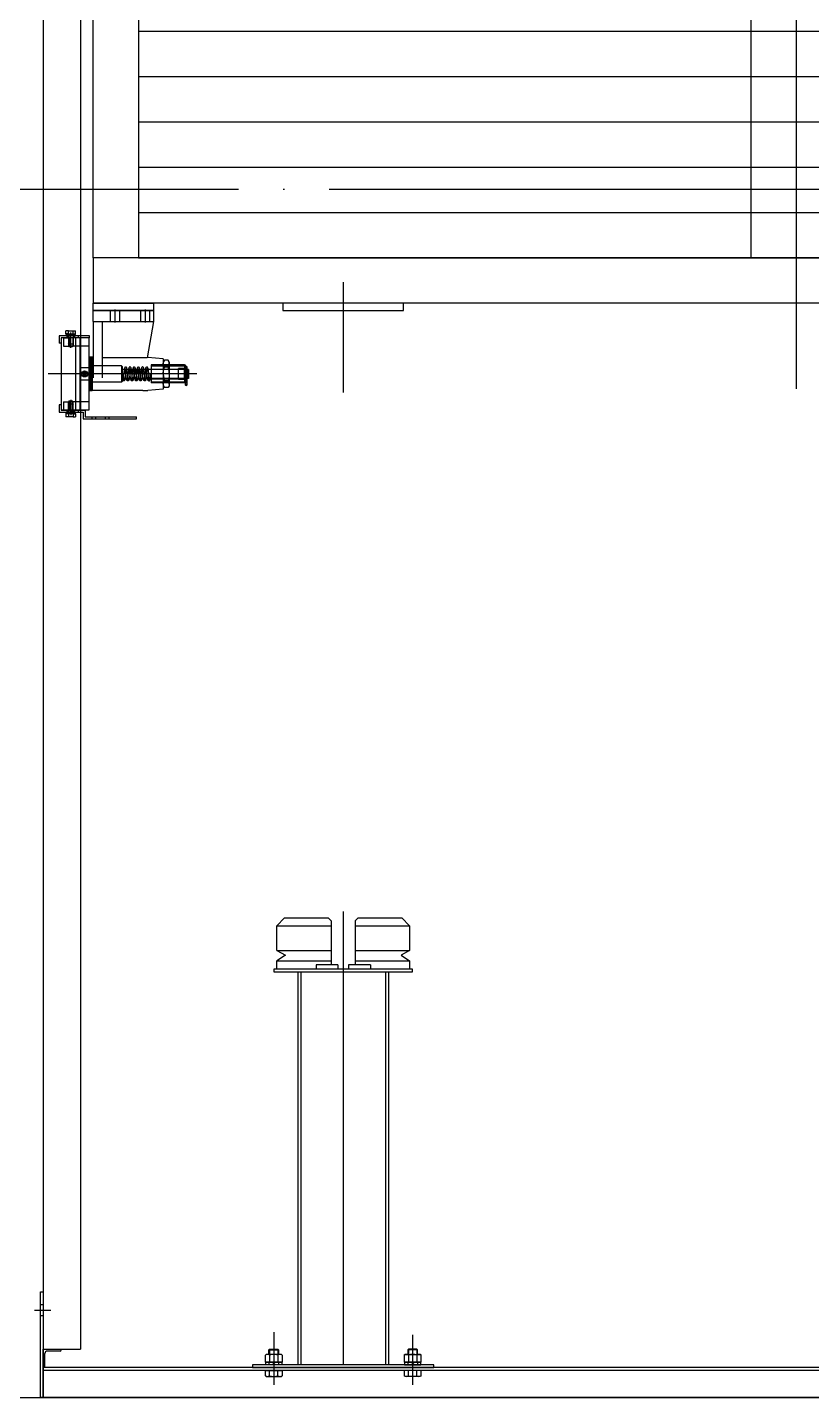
# Model space of a CAD drawing. Header units: millimetres. Extents: x 0 to 356400, y 0 to 68257.
# Drawn here: x 289426 to 290724, y 28539 to 30806 of the extents above; entities that cross this region are included whole.
import ezdxf

# ---------------------------------------------------------------- set-up
doc = ezdxf.new("R2010")
doc.units = ezdxf.units.MM
doc.header["$LTSCALE"] = 75
doc.linetypes.add('CEN', pattern=[62, 60, -1, 0, -1])
for name, color, linetype in [('8', 8, 'Continuous'), ('A-CEN', 1, 'CEN'), ('FIN-4', 4, 'Continuous')]:
    doc.layers.add(name, color=color, linetype=linetype)

# ---------------------------------------------------------------- blocks, each defined once
blk = doc.blocks.new('G$C90CD5245')
at = {"layer": '8', "linetype": 'Continuous'}
for p, q in [((3363.4, 17137.1, -51500), (3363.4, 259.3, -51500)), ((3425.4, 17137.1, -51500), (3425.4, 259.3, -51500)), ((4610.4, 7436.4, -51500), (4610.4, 1849.1, -51500)), ((3446.4, 2065.5, -51500), (3446.4, 6765.5, -51500)), ((3521.4, 6385.5, -51500), (3521.4, 2065.5, -51500)), ((4535.4, 6385.5, -51500), (4535.4, 2065.5, -51500)), ((3521.4, 2440.5, -51500), (5699.4, 2440.5, -51500)), ((3521.4, 2365.5, -51500), (5699.4, 2365.5, -51500)), ((3521.4, 2290.5, -51500), (5699.4, 2290.5, -51500)), ((3521.4, 2215.5, -51500), (5699.4, 2215.5, -51500)), ((3521.4, 2140.5, -51500), (5699.4, 2140.5, -51500)), ((5774.4, 2065.5, -51500), (3446.4, 2065.5, -51500)), ((3446.4, 2065.5, -51500), (3446.4, 1990.5, -51500)), ((3521.4, 2065.5, -51500), (5699.4, 2065.5, -51500)), ((3521.4, 2065.5, -51500), (5699.4, 2065.5, -51500)), ((3860.4, 2025.2, -51500), (3860.4, 1842.5, -51500)), ((5774.4, 1990.5, -51500), (3446.4, 1990.5, -51500)), ((3446.4, 1990.5, -51500), (3546.4, 1990.5, -51500)), ((3446.4, 1978.5, -51500), (3446.4, 1990.5, -51500)), ((3446.4, 1960.5, -51500), (3446.4, 1978.5, -51500)), ((3446.4, 1978.5, -51500), (3546.4, 1978.5, -51500)), ((3546.4, 1978.5, -51500), (3446.4, 1978.5, -51500)), ((3474.7, 1978.5, -51500), (3474.7, 1960.5, -51500)), ((3474.7, 1978.5, -51500), (3474.7, 1960.5, -51500)), ((3482.2, 1980.3, -51500), (3482.2, 1958.7, -51500)), ((3489.7, 1978.5, -51500), (3489.7, 1960.5, -51500)), ((3489.7, 1978.5, -51500), (3489.7, 1960.5, -51500)), ((3524.7, 1978.5, -51500), (3524.7, 1960.5, -51500)), ((3524.7, 1978.5, -51500), (3524.7, 1960.5, -51500)), ((3532.2, 1980.3, -51500), (3532.2, 1958.7, -51500)), ((3539.7, 1978.5, -51500), (3539.7, 1960.5, -51500)), ((3539.7, 1978.5, -51500), (3539.7, 1960.5, -51500)), ((3546.4, 1990.5, -51500), (3546.4, 1978.5, -51500)), ((3546.4, 1978.5, -51500), (3546.4, 1960.5, -51500)), ((3960.4, 1990.5, -51500), (3760.4, 1990.5, -51500)), ((3760.4, 1990.5, -51500), (3760.4, 1978.5, -51500)), ((3760.4, 1978.5, -51500), (3960.4, 1978.5, -51500)), ((3960.4, 1978.5, -51500), (3960.4, 1990.5, -51500)), ((3446.4, 1960.5, -51500), (3461.4, 1960.5, -51500)), ((3446.4, 1960.5, -51500), (3461.4, 1960.5, -51500)), ((3446.4, 1960.5, -51500), (3446.4, 1866.8, -51500)), ((3461.4, 1960.5, -51500), (3546.4, 1960.5, -51500)), ((3461.4, 1960.5, -51500), (3461.4, 1866.8, -51500)), ((3546.4, 1960.5, -51500), (3535.8, 1900, -51500)), ((3440.2, 1936.7, -51500), (3390, 1936.7, -51500)), ((3390, 1936.7, -51500), (3390, 1924.5, -51500)), ((3393.2, 1933.5, -51500), (3393.2, 1924.5, -51500)), ((3397.2, 1933.5, -51500), (3393.2, 1933.5, -51500)), ((3424.2, 1933.5, -51500), (3393.2, 1933.5, -51500)), ((3393.2, 1933.5, -51500), (3393.2, 1924.5, -51500)), ((3440.2, 1933.5, -51500), (3393.2, 1933.5, -51500)), ((3393.2, 1933.5, -51500), (3393.2, 1924.5, -51500)), ((3397.2, 1933.5, -51500), (3407.2, 1933.5, -51500)), ((3397.2, 1933.5, -51500), (3397.2, 1919.5, -51500)), ((3417.7, 1937.7, -51500), (3400.7, 1937.7, -51500)), ((3400.7, 1937.7, -51500), (3400.7, 1936.7, -51500)), ((3400.7, 1936.7, -51500), (3400.7, 1937.7, -51500)), ((3417.7, 1936.7, -51500), (3400.7, 1936.7, -51500)), ((3401.2, 1939.7, -51500), (3401.2, 1944.7, -51500)), ((3401.2, 1939.7, -51500), (3401.2, 1944.7, -51500)), ((3405.2, 1944.7, -51500), (3401.2, 1944.7, -51500)), ((3405.2, 1939.7, -51500), (3401.2, 1939.7, -51500)), ((3402.5, 1939.7, -51500), (3402.5, 1937.7, -51500)), ((3402.5, 1937.7, -51500), (3402.5, 1939.7, -51500)), ((3403.2, 1936.7, -51500), (3403.2, 1933.5, -51500)), ((3403.2, 1933.5, -51500), (3403.2, 1936.7, -51500)), ((3405.2, 1944.7, -51500), (3413.2, 1944.7, -51500)), ((3405.2, 1939.7, -51500), (3405.2, 1944.7, -51500)), ((3405.2, 1939.7, -51500), (3405.2, 1944.7, -51500)), ((3405.2, 1939.7, -51500), (3405.2, 1944.7, -51500)), ((3405.2, 1939.7, -51500), (3413.2, 1939.7, -51500)), ((3405.2, 1936.7, -51500), (3405.2, 1919.7, -51500)), ((3405.2, 1936.7, -51500), (3405.2, 1919.7, -51500)), ((3405.2, 1933.5, -51500), (3405.2, 1923.5, -51500)), ((3405.2, 1933.5, -51500), (3405.2, 1923.5, -51500)), ((3405.3, 1939.7, -51500), (3405.3, 1944.7, -51500)), ((3406, 1933.5, -51500), (3406, 1919.5, -51500)), ((3406, 1933.5, -51500), (3406, 1919.5, -51500)), ((3407.2, 1934.9, -51500), (3407.2, 1918.1, -51500)), ((3439.2, 1933.5, -51500), (3407.2, 1933.5, -51500)), ((3409.2, 1916.6, -51500), (3409.2, 1941.8, -51500)), ((3412.5, 1933.5, -51500), (3412.5, 1919.5, -51500)), ((3412.5, 1933.5, -51500), (3412.5, 1919.5, -51500)), ((3413.2, 1939.7, -51500), (3413.2, 1944.7, -51500)), ((3413.2, 1939.7, -51500), (3413.2, 1944.7, -51500)), ((3413.2, 1944.7, -51500), (3417.2, 1944.7, -51500)), ((3413.2, 1939.7, -51500), (3413.2, 1944.7, -51500)), ((3413.2, 1939.7, -51500), (3417.2, 1939.7, -51500)), ((3413.2, 1936.7, -51500), (3413.2, 1919.7, -51500)), ((3413.2, 1936.7, -51500), (3413.2, 1919.7, -51500)), ((3413.2, 1933.5, -51500), (3413.2, 1923.5, -51500)), ((3413.2, 1933.5, -51500), (3413.2, 1923.5, -51500)), ((3413.3, 1939.7, -51500), (3413.3, 1944.7, -51500)), ((3415.2, 1933.5, -51500), (3415.2, 1936.7, -51500)), ((3415.2, 1936.7, -51500), (3415.2, 1933.5, -51500)), ((3416, 1937.7, -51500), (3416, 1939.7, -51500)), ((3416, 1939.7, -51500), (3416, 1937.7, -51500)), ((3417.2, 1939.7, -51500), (3417.2, 1944.7, -51500)), ((3417.2, 1939.7, -51500), (3417.2, 1944.7, -51500)), ((3417.2, 1933.5, -51500), (3417.2, 1813.5, -51500)), ((3417.7, 1937.7, -51500), (3417.7, 1936.7, -51500)), ((3417.7, 1936.7, -51500), (3417.7, 1937.7, -51500)), ((3421.2, 1936.7, -51500), (3421.2, 1933.5, -51500)), ((3424.2, 1933.5, -51500), (3424.2, 1813.5, -51500)), ((3424.2, 1933.5, -51500), (3424.2, 1813.5, -51500)), ((3439.2, 1933.5, -51500), (3439.2, 1919.5, -51500)), ((3440.2, 1933.5, -51500), (3440.2, 1936.7, -51500)), ((3393.2, 1924.5, -51500), (3390, 1924.5, -51500)), ((3393.2, 1924.5, -51500), (3393.2, 1822.5, -51500)), ((3393.2, 1924.5, -51500), (3393.2, 1822.5, -51500)), ((3397.2, 1919.5, -51500), (3407.2, 1919.5, -51500)), ((3406, 1922.2, -51500), (3405.2, 1923.5, -51500)), ((3405.2, 1923.5, -51500), (3412.8, 1923.5, -51500)), ((3405.2, 1923.5, -51500), (3412.8, 1923.5, -51500)), ((3406, 1922.2, -51500), (3405.2, 1923.5, -51500)), ((3405.2, 1923.5, -51500), (3412.8, 1923.5, -51500)), ((3406.2, 1918.7, -51500), (3405.2, 1919.7, -51500)), ((3405.2, 1919.7, -51500), (3409.3, 1919.7, -51500)), ((3405.4, 1919.5, -51500), (3405.2, 1919.7, -51500)), ((3405.2, 1919.7, -51500), (3409.2, 1919.7, -51500)), ((3406.2, 1918.7, -51500), (3405.4, 1919.5, -51500)), ((3405.7, 1923.5, -51500), (3413.2, 1923.5, -51500)), ((3405.7, 1923.5, -51500), (3413.2, 1923.5, -51500)), ((3405.7, 1923.5, -51500), (3413.2, 1923.5, -51500)), ((3406.2, 1918.7, -51500), (3409.2, 1918.7, -51500)), ((3439.2, 1919.5, -51500), (3407.2, 1919.5, -51500)), ((3409.2, 1919.7, -51500), (3413.2, 1919.7, -51500)), ((3409.2, 1919.7, -51500), (3413.2, 1919.7, -51500)), ((3409.2, 1918.7, -51500), (3412.2, 1918.7, -51500)), ((3412.2, 1918.7, -51500), (3413.2, 1919.7, -51500)), ((3412.2, 1918.7, -51500), (3413, 1919.5, -51500)), ((3412.5, 1922.2, -51500), (3413.2, 1923.5, -51500)), ((3412.5, 1922.2, -51500), (3413.2, 1923.5, -51500)), ((3413, 1919.5, -51500), (3413.2, 1919.7, -51500)), ((3439.2, 1919.5, -51500), (3439.2, 1827.5, -51500)), ((3439.2, 1883.7, -51500), (3424.2, 1883.7, -51500)), ((3439.2, 1883.7, -51500), (3424.4, 1883.7, -51500)), ((3424.4, 1883.7, -51500), (3424.4, 1864.5, -51500)), ((3439.3, 1883.7, -51500), (3439.2, 1883.7, -51500)), ((3441, 1901.5, -51500), (3439.3, 1901.5, -51500)), ((3439.3, 1901.5, -51500), (3439.3, 1873.5, -51500)), ((3444.4, 1883.7, -51500), (3439.3, 1883.7, -51500)), ((3441, 1883.5, -51500), (3439.3, 1883.5, -51500)), ((3441, 1901.5, -51500), (3441, 1873.5, -51500)), ((3441, 1901.5, -51500), (3441, 1873.5, -51500)), ((3442.7, 1901.5, -51500), (3441, 1901.5, -51500)), ((3442.7, 1883.5, -51500), (3441, 1883.5, -51500)), ((3444.4, 1901.5, -51500), (3442.7, 1901.5, -51500)), ((3442.7, 1901.5, -51500), (3442.7, 1873.5, -51500)), ((3442.7, 1901.5, -51500), (3442.7, 1873.5, -51500)), ((3444.4, 1883.5, -51500), (3442.7, 1883.5, -51500)), ((3444.4, 1901.5, -51500), (3444.4, 1873.5, -51500)), ((3446.4, 1901, -51500), (3444.4, 1901, -51500)), ((3444.4, 1901, -51500), (3444.4, 1849.3, -51500)), ((3444.4, 1887, -51500), (3444.4, 1861.6, -51500)), ((3493.4, 1887, -51500), (3444.4, 1887, -51500)), ((3528.3, 1900.3, -51500), (3461.4, 1900.3, -51500)), ((3528.3, 1900.3, -51500), (3461.4, 1900.3, -51500)), ((3494.4, 1886, -51500), (3493.4, 1887, -51500)), ((3493.4, 1887, -51500), (3493.4, 1861.6, -51500)), ((3493.4, 1885.3, -51500), (3493.4, 1860, -51500)), ((3494.4, 1886, -51500), (3494.4, 1862.5, -51500)), ((3536.6, 1900.6, -51500), (3535.9, 1900.7, -51500)), ((3562.4, 1898.5, -51500), (3536.6, 1900.6, -51500)), ((3572.4, 1888.5, -51500), (3542.4, 1888.5, -51500)), ((3542.4, 1888.5, -51500), (3542.4, 1873.5, -51500)), ((3597.4, 1887, -51500), (3542.4, 1887, -51500)), ((3542.4, 1887, -51500), (3572.4, 1887, -51500)), ((3562.4, 1898.5, -51500), (3562.4, 1851.5, -51500)), ((3564.2, 1896, -51500), (3562.4, 1893, -51500)), ((3562.4, 1893, -51500), (3562.4, 1890.4, -51500)), ((3562.4, 1890.4, -51500), (3562.4, 1873.5, -51500)), ((3572.4, 1888.5, -51500), (3562.4, 1888.5, -51500)), ((3572.4, 1887.5, -51500), (3562.4, 1887.5, -51500)), ((3570.7, 1896, -51500), (3564.2, 1896, -51500)), ((3570.7, 1884.7, -51500), (3564.2, 1884.7, -51500)), ((3570.7, 1884.7, -51500), (3564.2, 1884.7, -51500)), ((3570.7, 1896, -51500), (3572.4, 1893, -51500)), ((3572.4, 1893, -51500), (3572.4, 1890.4, -51500)), ((3572.4, 1890.4, -51500), (3572.4, 1873.5, -51500)), ((3597.4, 1888.5, -51500), (3572.4, 1888.5, -51500)), ((3572.4, 1887, -51500), (3597.4, 1887, -51500)), ((3597.4, 1882.5, -51500), (3587.4, 1882.5, -51500)), ((3587.4, 1873.5, -51500), (3587.4, 1882.5, -51500)), ((3597.4, 1882.5, -51500), (3587.4, 1882.5, -51500)), ((3597.4, 1888.5, -51500), (3597.4, 1882.5, -51500)), ((3599.4, 1888, -51500), (3597.4, 1888, -51500)), ((3597.4, 1888, -51500), (3597.4, 1881.6, -51500)), ((3597.4, 1864.5, -51500), (3597.4, 1882.5, -51500)), ((3598.9, 1884.7, -51500), (3598.9, 1885, -51500)), ((3599.4, 1885, -51500), (3598.9, 1885, -51500)), ((3599.4, 1885, -51500), (3598.9, 1885, -51500)), ((3598.9, 1883.8, -51500), (3598.9, 1884.7, -51500)), ((3598.9, 1883.8, -51500), (3598.9, 1881.2, -51500)), ((3599.4, 1888, -51500), (3599.4, 1873.5, -51500)), ((3601.9, 1885, -51500), (3599.4, 1885, -51500)), ((3601.9, 1885, -51500), (3599.4, 1885, -51500)), ((3600.4, 1882.2, -51500), (3600.4, 1864.8, -51500)), ((3601.9, 1884.7, -51500), (3601.9, 1885, -51500)), ((3601.9, 1883.8, -51500), (3601.9, 1884.7, -51500)), ((3601.9, 1881.2, -51500), (3601.9, 1883.8, -51500)), ((3618.2, 1873.5, -51500), (3372, 1873.5, -51500)), ((3439.2, 1863.2, -51500), (3424.2, 1863.2, -51500)), ((3424.4, 1864.5, -51500), (3424.4, 1863.2, -51500)), ((3439.2, 1863.2, -51500), (3424.4, 1863.2, -51500)), ((3429, 1873.5, -51500), (3435.5, 1873.5, -51500)), ((3432.2, 1870.2, -51500), (3432.2, 1876.7, -51500)), ((3439.3, 1863.2, -51500), (3439.2, 1863.2, -51500)), ((3439.3, 1873.5, -51500), (3439.3, 1845.5, -51500)), ((3441, 1863.5, -51500), (3439.3, 1863.5, -51500)), ((3444.4, 1863.2, -51500), (3439.3, 1863.2, -51500)), ((3441, 1873.5, -51500), (3441, 1845.5, -51500)), ((3441, 1873.5, -51500), (3441, 1845.5, -51500)), ((3442.7, 1863.5, -51500), (3441, 1863.5, -51500)), ((3442.7, 1873.5, -51500), (3442.7, 1845.5, -51500)), ((3442.7, 1873.5, -51500), (3442.7, 1845.5, -51500)), ((3444.4, 1863.5, -51500), (3442.7, 1863.5, -51500)), ((3444.4, 1873.5, -51500), (3444.4, 1845.5, -51500)), ((3444.4, 1861.6, -51500), (3444.4, 1860, -51500)), ((3493.4, 1860, -51500), (3444.4, 1860, -51500)), ((3494.4, 1861, -51500), (3493.4, 1860, -51500)), ((3598.7, 1880.7, -51500), (3494.4, 1880.7, -51500)), ((3598.7, 1866.2, -51500), (3494.4, 1866.2, -51500)), ((3494.4, 1862.5, -51500), (3494.4, 1861, -51500)), ((3540.4, 1873.5, -51500), (3539, 1873.6, -51500)), ((3541.9, 1873.3, -51500), (3540.4, 1873.5, -51500)), ((3542.4, 1881.5, -51500), (3597.4, 1881.5, -51500)), ((3542.4, 1873.5, -51500), (3542.4, 1858.5, -51500)), ((3542.4, 1865.5, -51500), (3597.4, 1865.5, -51500)), ((3542.4, 1860, -51500), (3572.4, 1860, -51500)), ((3597.4, 1860, -51500), (3542.4, 1860, -51500)), ((3562.4, 1873.5, -51500), (3562.4, 1856.6, -51500)), ((3562.4, 1873.5, -51500), (3562.4, 1873.5, -51500)), ((3562.4, 1873.5, -51500), (3562.4, 1873.5, -51500)), ((3572.4, 1859.5, -51500), (3562.4, 1859.5, -51500)), ((3570.7, 1862.2, -51500), (3564.2, 1862.2, -51500)), ((3570.7, 1862.2, -51500), (3564.2, 1862.2, -51500)), ((3572.4, 1873.5, -51500), (3572.4, 1856.6, -51500)), ((3572.4, 1860, -51500), (3597.4, 1860, -51500)), ((3587.4, 1864.5, -51500), (3587.4, 1873.5, -51500)), ((3597.4, 1864.5, -51500), (3587.4, 1864.5, -51500)), ((3597.4, 1864.5, -51500), (3587.4, 1864.5, -51500)), ((3599.4, 1882, -51500), (3597.4, 1882, -51500)), ((3597.4, 1881.6, -51500), (3597.4, 1873.5, -51500)), ((3597.4, 1873.5, -51500), (3597.4, 1865.3, -51500)), ((3597.4, 1865.3, -51500), (3597.4, 1859, -51500)), ((3599.4, 1865, -51500), (3597.4, 1865, -51500)), ((3597.4, 1864.5, -51500), (3597.4, 1858.5, -51500)), ((3598.6, 1881.2, -51500), (3602.2, 1881.2, -51500)), ((3598.6, 1865.8, -51500), (3602.2, 1865.8, -51500)), ((3598.7, 1880.7, -51500), (3598.7, 1866.2, -51500)), ((3598.9, 1865.8, -51500), (3598.9, 1881.2, -51500)), ((3601.9, 1881.2, -51500), (3598.9, 1881.2, -51500)), ((3601.9, 1865.8, -51500), (3598.9, 1865.8, -51500)), ((3598.9, 1865.8, -51500), (3598.9, 1863.4, -51500)), ((3598.9, 1859.6, -51500), (3598.9, 1863.4, -51500)), ((3598.9, 1859.6, -51500), (3598.9, 1855.7, -51500)), ((3599.4, 1873.5, -51500), (3599.4, 1859, -51500)), ((3601.9, 1880.7, -51500), (3601.9, 1881.2, -51500)), ((3601.9, 1866.3, -51500), (3601.9, 1880.7, -51500)), ((3601.9, 1865.8, -51500), (3601.9, 1866.3, -51500)), ((3602.1, 1866.2, -51500), (3601.9, 1866.3, -51500)), ((3601.9, 1863.4, -51500), (3601.9, 1865.8, -51500)), ((3601.9, 1859.6, -51500), (3601.9, 1863.4, -51500)), ((3601.9, 1855.7, -51500), (3601.9, 1859.6, -51500)), ((3601.9, 1856, -51500), (3601.9, 1859.5, -51500)), ((3602.2, 1880.7, -51500), (3602.1, 1880.7, -51500)), ((3602.2, 1866.2, -51500), (3602.1, 1866.2, -51500)), ((3602.2, 1880.7, -51500), (3602.2, 1866.2, -51500)), ((3604.4, 1880.7, -51500), (3602.2, 1880.7, -51500)), ((3604.4, 1866.2, -51500), (3602.2, 1866.2, -51500)), ((3604.4, 1880.7, -51500), (3604.4, 1867.1, -51500)), ((3604.4, 1867.1, -51500), (3604.4, 1866.2, -51500)), ((3441, 1845.5, -51500), (3439.3, 1845.5, -51500)), ((3442.7, 1845.5, -51500), (3441, 1845.5, -51500)), ((3444.4, 1845.5, -51500), (3442.7, 1845.5, -51500)), ((3444.4, 1849.3, -51500), (3444.4, 1846, -51500)), ((3528.3, 1846, -51500), (3444.4, 1846, -51500)), ((3562.4, 1848.5, -51500), (3536.6, 1846.3, -51500)), ((3572.4, 1858.5, -51500), (3542.4, 1858.5, -51500)), ((3572.4, 1858.5, -51500), (3562.4, 1858.5, -51500)), ((3562.4, 1856.6, -51500), (3562.4, 1854, -51500)), ((3562.4, 1854, -51500), (3564.2, 1851, -51500)), ((3562.4, 1851.5, -51500), (3562.4, 1848.5, -51500)), ((3570.7, 1851, -51500), (3564.2, 1851, -51500)), ((3572.4, 1854, -51500), (3570.7, 1851, -51500)), ((3597.4, 1858.5, -51500), (3572.4, 1858.5, -51500)), ((3572.4, 1856.6, -51500), (3572.4, 1854, -51500)), ((3598.9, 1859, -51500), (3597.4, 1859, -51500)), ((3598.6, 1858.5, -51500), (3602.2, 1858.5, -51500)), ((3599.4, 1859, -51500), (3598.9, 1859, -51500)), ((3598.9, 1856, -51500), (3601.9, 1856, -51500)), ((3393.2, 1822.5, -51500), (3390, 1822.5, -51500)), ((3390, 1822.5, -51500), (3390, 1810.3, -51500)), ((3393.2, 1822.5, -51500), (3393.2, 1813.5, -51500)), ((3393.2, 1822.5, -51500), (3393.2, 1813.5, -51500)), ((3393.2, 1822.5, -51500), (3393.2, 1813.5, -51500)), ((3397.2, 1827.5, -51500), (3397.2, 1813.5, -51500)), ((3397.2, 1827.5, -51500), (3407.2, 1827.5, -51500)), ((3405.4, 1827.5, -51500), (3405.2, 1827.3, -51500)), ((3409.2, 1827.3, -51500), (3405.2, 1827.3, -51500)), ((3405.2, 1810.3, -51500), (3405.2, 1827.3, -51500)), ((3406, 1824.8, -51500), (3405.2, 1823.5, -51500)), ((3406, 1824.8, -51500), (3405.2, 1823.5, -51500)), ((3412.8, 1823.5, -51500), (3405.2, 1823.5, -51500)), ((3405.2, 1813.5, -51500), (3405.2, 1823.5, -51500)), ((3412.8, 1823.5, -51500), (3405.2, 1823.5, -51500)), ((3405.2, 1813.5, -51500), (3405.2, 1823.5, -51500)), ((3412.8, 1823.5, -51500), (3405.2, 1823.5, -51500)), ((3406.2, 1828.3, -51500), (3405.4, 1827.5, -51500)), ((3413.2, 1823.5, -51500), (3405.7, 1823.5, -51500)), ((3413.2, 1823.5, -51500), (3405.7, 1823.5, -51500)), ((3413.2, 1823.5, -51500), (3405.7, 1823.5, -51500)), ((3406, 1813.5, -51500), (3406, 1827.5, -51500)), ((3406, 1813.5, -51500), (3406, 1827.5, -51500)), ((3409.2, 1828.3, -51500), (3406.2, 1828.3, -51500)), ((3407.2, 1828.9, -51500), (3407.2, 1812.1, -51500)), ((3439.2, 1827.5, -51500), (3407.2, 1827.5, -51500)), ((3409.2, 1830.4, -51500), (3409.2, 1805.2, -51500)), ((3412.2, 1828.3, -51500), (3409.2, 1828.3, -51500)), ((3413.2, 1827.3, -51500), (3409.2, 1827.3, -51500)), ((3412.2, 1828.3, -51500), (3413, 1827.5, -51500)), ((3412.5, 1813.5, -51500), (3412.5, 1827.5, -51500)), ((3412.5, 1813.5, -51500), (3412.5, 1827.5, -51500)), ((3412.5, 1824.8, -51500), (3413.2, 1823.5, -51500)), ((3412.5, 1824.8, -51500), (3413.2, 1823.5, -51500)), ((3413, 1827.5, -51500), (3413.2, 1827.3, -51500)), ((3413.2, 1810.3, -51500), (3413.2, 1827.3, -51500)), ((3413.2, 1813.5, -51500), (3413.2, 1823.5, -51500)), ((3413.2, 1813.5, -51500), (3413.2, 1823.5, -51500)), ((3439.2, 1827.5, -51500), (3439.2, 1813.5, -51500)), ((3390, 1810.3, -51500), (3430, 1810.3, -51500)), ((3397.2, 1813.5, -51500), (3393.2, 1813.5, -51500)), ((3424.2, 1813.5, -51500), (3393.2, 1813.5, -51500)), ((3393.2, 1813.5, -51500), (3402, 1813.5, -51500)), ((3397.2, 1813.5, -51500), (3407.2, 1813.5, -51500)), ((3400.7, 1810.3, -51500), (3417.7, 1810.3, -51500)), ((3400.7, 1809.3, -51500), (3400.7, 1810.3, -51500)), ((3400.7, 1809.3, -51500), (3417.7, 1809.3, -51500)), ((3401.2, 1807.3, -51500), (3401.2, 1802.3, -51500)), ((3405.2, 1807.3, -51500), (3401.2, 1807.3, -51500)), ((3405.2, 1802.3, -51500), (3401.2, 1802.3, -51500)), ((3402, 1813.5, -51500), (3433.2, 1813.5, -51500)), ((3402.5, 1807.3, -51500), (3402.5, 1809.3, -51500)), ((3403.2, 1813.5, -51500), (3403.2, 1810.3, -51500)), ((3403.2, 1810.3, -51500), (3403.2, 1813.5, -51500)), ((3405.2, 1807.3, -51500), (3405.2, 1802.3, -51500)), ((3405.2, 1807.3, -51500), (3405.2, 1802.3, -51500)), ((3413.2, 1807.3, -51500), (3405.2, 1807.3, -51500)), ((3413.2, 1802.3, -51500), (3405.2, 1802.3, -51500)), ((3439.2, 1813.5, -51500), (3407.2, 1813.5, -51500)), ((3408.2, 1813.8, -51500), (3408.2, 1810, -51500)), ((3410.2, 1813.8, -51500), (3410.2, 1810, -51500)), ((3413.2, 1807.3, -51500), (3413.2, 1802.3, -51500)), ((3413.2, 1807.3, -51500), (3417.2, 1807.3, -51500)), ((3413.2, 1807.3, -51500), (3413.2, 1802.3, -51500)), ((3413.2, 1802.3, -51500), (3417.2, 1802.3, -51500)), ((3415.2, 1810.3, -51500), (3415.2, 1813.5, -51500)), ((3415.2, 1813.5, -51500), (3415.2, 1810.3, -51500)), ((3416, 1807.3, -51500), (3416, 1809.3, -51500)), ((3417.2, 1807.3, -51500), (3417.2, 1802.3, -51500)), ((3417.7, 1809.3, -51500), (3417.7, 1810.3, -51500)), ((3421.2, 1813.5, -51500), (3421.2, 1810.3, -51500)), ((3430, 1810.3, -51500), (3430, 1799.3, -51500)), ((3430, 1799.3, -51500), (3518.2, 1799.3, -51500)), ((3433.2, 1813.5, -51500), (3433.2, 1802.5, -51500)), ((3433.2, 1802.5, -51500), (3518.2, 1802.5, -51500)), ((3444.2, 1802.5, -51500), (3444.2, 1799.3, -51500)), ((3450.2, 1802.8, -51500), (3450.2, 1799, -51500)), ((3466.2, 1802.8, -51500), (3466.2, 1799, -51500)), ((3472.2, 1802.5, -51500), (3472.2, 1799.3, -51500)), ((3518.2, 1799.3, -51500), (3518.2, 1802.5, -51500)), ((3860.4, 984, -51500), (3860.4, 883.8, -51500)), ((3763.4, 973.3, -51500), (3750.4, 960.3, -51500)), ((3750.4, 960.3, -51500), (3840.4, 960.3, -51500)), ((3750.4, 919.4, -51500), (3750.4, 960.3, -51500)), ((3763.4, 973.3, -51500), (3835.4, 973.3, -51500)), ((3835.4, 973.3, -51500), (3840.4, 968.3, -51500)), ((3840.4, 968.3, -51500), (3840.4, 895.8, -51500)), ((3885.4, 973.3, -51500), (3880.4, 968.3, -51500)), ((3880.4, 968.3, -51500), (3880.4, 895.8, -51500)), ((3880.4, 960.3, -51500), (3970.4, 960.3, -51500)), ((3885.4, 973.3, -51500), (3957.4, 973.3, -51500)), ((3957.4, 973.3, -51500), (3970.4, 960.3, -51500)), ((3970.4, 960.3, -51500), (3970.4, 919.4, -51500)), ((3750.4, 919.4, -51500), (3840.4, 919.4, -51500)), ((3750.4, 919.4, -51500), (3764.8, 911.3, -51500)), ((3764.8, 911.3, -51500), (3750.4, 902.2, -51500)), ((3880.4, 919.4, -51500), (3970.4, 919.4, -51500)), ((3970.4, 919.4, -51500), (3956.1, 911.3, -51500)), ((3956.1, 911.3, -51500), (3970.4, 902.2, -51500)), ((3745.4, 888.3, -51500), (3745.4, 883.8, -51500)), ((3860.4, 888.3, -51500), (3745.4, 888.3, -51500)), ((3750.4, 902.2, -51500), (3840.4, 902.2, -51500)), ((3750.4, 888.3, -51500), (3750.4, 902.2, -51500)), ((3851.4, 888.3, -51500), (3750.4, 888.3, -51500)), ((3815.4, 895.8, -51500), (3815.4, 888.3, -51500)), ((3851.4, 895.8, -51500), (3815.4, 895.8, -51500)), ((3851.4, 895.8, -51500), (3851.4, 888.3, -51500)), ((3975.4, 888.3, -51500), (3860.4, 888.3, -51500)), ((3869.4, 895.8, -51500), (3869.4, 888.3, -51500)), ((3905.4, 895.8, -51500), (3869.4, 895.8, -51500)), ((3880.4, 902.2, -51500), (3970.4, 902.2, -51500)), ((3905.4, 895.8, -51500), (3905.4, 888.3, -51500)), ((3970.4, 902.2, -51500), (3970.4, 888.3, -51500)), ((3975.4, 883.8, -51500), (3975.4, 888.3, -51500)), ((3745.4, 883.8, -51500), (3975.4, 883.8, -51500)), ((3785.4, 883.8, -51500), (3785.4, 233.8, -51500)), ((3790.4, 883.8, -51500), (3790.4, 233.8, -51500)), ((3860.4, 883.8, -51500), (3860.4, 233.8, -51500)), ((3860.4, 883.8, -51500), (3860.4, 233.8, -51500)), ((3930.4, 883.8, -51500), (3930.4, 233.8, -51500)), ((3935.4, 883.8, -51500), (3935.4, 233.8, -51500)), ((3358.9, 354.3, -51500), (3363.4, 354.3, -51500)), ((3358.9, 179.3, -51500), (3358.9, 354.3, -51500)), ((3363.4, 354.3, -51500), (3363.4, 179.3, -51500)), ((3349.1, 324.3, -51500), (3374.1, 324.3, -51500)), ((3351.2, 324.3, -51500), (3376.1, 324.3, -51500)), ((3358.9, 333.3, -51500), (3363.4, 333.3, -51500)), ((3361, 333.3, -51500), (3363.4, 333.3, -51500)), ((3358.9, 315.3, -51500), (3363.4, 315.3, -51500)), ((3361, 315.3, -51500), (3363.4, 315.3, -51500)), ((3745.4, 287.5, -51500), (3745.4, 200.5, -51500)), ((3975.4, 283.1, -51500), (3975.4, 200.5, -51500)), ((3363.4, 259.3, -51500), (3393.4, 259.3, -51500)), ((3363.4, 229.3, -51500), (3363.4, 259.3, -51500)), ((3363.4, 259.3, -51500), (3425.4, 259.3, -51500)), ((3365.5, 259.3, -51500), (3393.4, 259.3, -51500)), ((3366.4, 231.3, -51500), (3366.4, 252.3, -51500)), ((3391.4, 256.3, -51500), (3370.4, 256.3, -51500)), ((3393.4, 259.3, -51500), (3393.4, 258.3, -51500)), ((3733.4, 250.8, -51500), (3731.6, 249.7, -51500)), ((3731.6, 237.8, -51500), (3731.6, 249.7, -51500)), ((3757.4, 250.8, -51500), (3733.4, 250.8, -51500)), ((3737.4, 258.2, -51500), (3738.5, 259.3, -51500)), ((3737.4, 258.2, -51500), (3753.4, 258.2, -51500)), ((3737.4, 250.8, -51500), (3737.4, 258.2, -51500)), ((3738.5, 259.3, -51500), (3738.5, 250.8, -51500)), ((3738.5, 259.3, -51500), (3752.4, 259.3, -51500)), ((3738.5, 249.7, -51500), (3738.5, 237.8, -51500)), ((3752.4, 259.3, -51500), (3752.4, 250.8, -51500)), ((3752.4, 259.3, -51500), (3753.4, 258.2, -51500)), ((3752.4, 249.7, -51500), (3752.4, 237.8, -51500)), ((3753.4, 258.2, -51500), (3753.4, 250.8, -51500)), ((3759.3, 249.7, -51500), (3757.4, 250.8, -51500)), ((3759.3, 249.7, -51500), (3759.3, 237.8, -51500)), ((3961.6, 249.7, -51500), (3963.4, 250.8, -51500)), ((3961.6, 249.7, -51500), (3961.6, 237.8, -51500)), ((3963.4, 250.8, -51500), (3987.4, 250.8, -51500)), ((3968.5, 259.3, -51500), (3967.4, 258.2, -51500)), ((3967.4, 258.2, -51500), (3967.4, 250.8, -51500)), ((3983.4, 258.2, -51500), (3967.4, 258.2, -51500)), ((3968.5, 259.3, -51500), (3968.5, 250.8, -51500)), ((3982.4, 259.3, -51500), (3968.5, 259.3, -51500)), ((3968.5, 249.7, -51500), (3968.5, 237.8, -51500)), ((3982.4, 259.3, -51500), (3982.4, 250.8, -51500)), ((3983.4, 258.2, -51500), (3982.4, 259.3, -51500)), ((3982.4, 249.7, -51500), (3982.4, 237.8, -51500)), ((3983.4, 250.8, -51500), (3983.4, 258.2, -51500)), ((3987.4, 250.8, -51500), (3989.3, 249.7, -51500)), ((3989.3, 237.8, -51500), (3989.3, 249.7, -51500)), ((3364.4, 229.3, -51500), (3363.4, 229.3, -51500)), ((3363.4, 179.3, -51500), (3363.4, 229.3, -51500)), ((3363.4, 179.3, -51500), (3363.4, 229.3, -51500)), ((5857.4, 229.3, -51500), (3363.4, 229.3, -51500)), ((3710.4, 233.8, -51500), (3710.4, 229.3, -51500)), ((4010.4, 233.8, -51500), (3710.4, 233.8, -51500)), ((3710.4, 229.3, -51500), (4010.4, 229.3, -51500)), ((3759.3, 237.8, -51500), (3731.6, 237.8, -51500)), ((3732.1, 233.8, -51500), (3732.1, 237.8, -51500)), ((3732.1, 237.8, -51500), (3758.7, 237.8, -51500)), ((3758.7, 233.8, -51500), (3732.1, 233.8, -51500)), ((3737.3, 237.8, -51500), (3737.3, 233.8, -51500)), ((3742.8, 237.8, -51500), (3746.8, 233.8, -51500)), ((3744.1, 237.8, -51500), (3748.1, 233.8, -51500)), ((3753.5, 237.8, -51500), (3753.5, 233.8, -51500)), ((3758.7, 237.8, -51500), (3758.7, 233.8, -51500)), ((3860.4, 233.8, -51500), (3785.4, 233.8, -51500)), ((3961.6, 237.8, -51500), (3989.3, 237.8, -51500)), ((3962.1, 237.8, -51500), (3962.1, 233.8, -51500)), ((3988.7, 237.8, -51500), (3962.1, 237.8, -51500)), ((3962.1, 233.8, -51500), (3988.7, 233.8, -51500)), ((3967.3, 237.8, -51500), (3967.3, 233.8, -51500)), ((3976.8, 237.8, -51500), (3972.8, 233.8, -51500)), ((3978.1, 237.8, -51500), (3974.1, 233.8, -51500)), ((3983.5, 237.8, -51500), (3983.5, 233.8, -51500)), ((3988.7, 233.8, -51500), (3988.7, 237.8, -51500)), ((4010.4, 229.3, -51500), (4010.4, 233.8, -51500)), ((5857.4, 224.3, -51500), (3363.4, 224.3, -51500)), ((3731.6, 224.3, -51500), (3759.3, 224.3, -51500)), ((3731.6, 215.4, -51500), (3731.6, 224.3, -51500)), ((3731.6, 215.4, -51500), (3733.4, 214.3, -51500)), ((3733.4, 214.3, -51500), (3757.4, 214.3, -51500)), ((3738.5, 215.4, -51500), (3738.5, 224.3, -51500)), ((3752.4, 215.4, -51500), (3752.4, 224.3, -51500)), ((3757.4, 214.3, -51500), (3759.3, 215.4, -51500)), ((3759.3, 224.3, -51500), (3759.3, 215.4, -51500)), ((3961.6, 224.3, -51500), (3961.6, 215.4, -51500)), ((3989.3, 224.3, -51500), (3961.6, 224.3, -51500)), ((3963.4, 214.3, -51500), (3961.6, 215.4, -51500)), ((3987.4, 214.3, -51500), (3963.4, 214.3, -51500)), ((3968.5, 215.4, -51500), (3968.5, 224.3, -51500)), ((3982.4, 215.4, -51500), (3982.4, 224.3, -51500)), ((3989.3, 215.4, -51500), (3987.4, 214.3, -51500)), ((3989.3, 215.4, -51500), (3989.3, 224.3, -51500)), ((3363.4, 179.3, -51500), (3358.9, 179.3, -51500)), ((3363.4, 180.3, -51500), (5857.4, 180.3, -51500))]:
    blk.add_line(p, q, dxfattribs=at)
at = {"layer": '8', "linetype": 'Continuous', "elevation": -51500}
for points in [[(3500.2, 1885), (3499.8, 1884.9), (3499.4, 1884.8), (3499, 1884.5), (3498.7, 1884.1), (3498.5, 1883.6), (3498.2, 1882.9), (3498, 1881.7), (3497.7, 1879.6), (3497.2, 1876.1), (3496.6, 1870.3), (3496.2, 1867.3), (3495.9, 1865.6), (3495.7, 1864.8), (3495.6, 1864.4), (3495.6, 1864.4), (3495.6, 1864.4), (3495.6, 1864.4), (3495.6, 1864.4), (3495.9, 1864.7), (3496.2, 1864.9), (3496.5, 1865), (3496.7, 1865)], [(3500.2, 1882), (3500.5, 1882), (3500.9, 1882.2), (3501.2, 1882.4), (3501.3, 1882.5), (3501.3, 1882.6), (3501.3, 1882.5), (3501.2, 1882.3), (3501, 1881.5), (3500.7, 1879.9), (3500.4, 1877), (3499.7, 1871.4), (3499.3, 1867.8), (3498.9, 1865.6), (3498.7, 1864.3), (3498.5, 1863.5), (3498.3, 1863), (3498, 1862.7), (3497.7, 1862.3), (3497.3, 1862.1), (3496.9, 1862), (3496.7, 1862)], [(3503.7, 1862), (3503.3, 1862), (3502.9, 1862.2), (3502.5, 1862.5), (3502.2, 1862.8), (3502, 1863.3), (3501.7, 1864.1), (3501.5, 1865.2), (3501.2, 1867.1), (3500.8, 1870.5), (3500.1, 1876.4), (3499.7, 1879.4), (3499.4, 1881.2), (3499.2, 1882.1), (3499.1, 1882.5), (3499.1, 1882.6), (3499.1, 1882.5), (3499.2, 1882.4), (3499.5, 1882.2), (3499.9, 1882), (3500.2, 1882)], [(3503.7, 1865), (3504, 1864.9), (3504.4, 1864.8), (3504.7, 1864.5), (3504.8, 1864.4), (3504.8, 1864.4), (3504.8, 1864.4), (3504.7, 1864.7), (3504.5, 1865.4), (3504.2, 1867), (3503.9, 1869.9), (3503.2, 1875.3), (3502.8, 1879.1), (3502.5, 1881.4), (3502.2, 1882.6), (3502, 1883.4), (3501.8, 1883.9), (3501.5, 1884.3), (3501.2, 1884.6), (3500.8, 1884.9), (3500.4, 1885), (3500.2, 1885)], [(3507.2, 1885), (3506.8, 1884.9), (3506.4, 1884.8), (3506, 1884.5), (3505.7, 1884.1), (3505.5, 1883.6), (3505.2, 1882.9), (3505, 1881.7), (3504.7, 1879.6), (3504.2, 1876.1), (3503.6, 1870.4), (3503.2, 1867.3), (3502.9, 1865.6), (3502.7, 1864.8), (3502.6, 1864.4), (3502.6, 1864.4), (3502.6, 1864.4), (3502.6, 1864.4), (3502.7, 1864.6), (3503, 1864.8), (3503.4, 1864.9), (3503.7, 1865)], [(3507.2, 1882), (3507.5, 1882), (3507.9, 1882.2), (3508.2, 1882.4), (3508.3, 1882.5), (3508.3, 1882.6), (3508.3, 1882.5), (3508.2, 1882.3), (3508, 1881.5), (3507.7, 1879.9), (3507.4, 1877.1), (3506.8, 1871.9), (3506.3, 1868.1), (3506, 1865.7), (3505.7, 1864.4), (3505.5, 1863.5), (3505.3, 1863), (3505, 1862.7), (3504.7, 1862.3), (3504.3, 1862.1), (3503.9, 1862), (3503.7, 1862)], [(3510.7, 1862), (3510.3, 1862), (3509.9, 1862.2), (3509.5, 1862.5), (3509.2, 1862.8), (3509, 1863.3), (3508.7, 1864.1), (3508.5, 1865.3), (3508.2, 1867.3), (3507.7, 1870.8), (3507.1, 1876.6), (3506.7, 1879.5), (3506.4, 1881.3), (3506.2, 1882.2), (3506.1, 1882.5), (3506.1, 1882.6), (3506.1, 1882.6), (3506.1, 1882.5), (3506.2, 1882.4), (3506.5, 1882.2), (3506.9, 1882), (3507.2, 1882)], [(3510.7, 1865), (3511, 1864.9), (3511.4, 1864.8), (3511.7, 1864.5), (3511.8, 1864.4), (3511.8, 1864.4), (3511.8, 1864.4), (3511.7, 1864.7), (3511.5, 1865.5), (3511.2, 1867.2), (3510.8, 1870.1), (3510.2, 1875.7), (3509.7, 1879.4), (3509.4, 1881.4), (3509.2, 1882.6), (3509, 1883.4), (3508.8, 1883.9), (3508.5, 1884.3), (3508.2, 1884.6), (3507.8, 1884.9), (3507.4, 1885), (3507.2, 1885)], [(3514.2, 1885), (3513.8, 1884.9), (3513.4, 1884.8), (3513, 1884.5), (3512.7, 1884.1), (3512.5, 1883.6), (3512.3, 1882.9), (3512, 1881.8), (3511.7, 1879.9), (3511.3, 1876.7), (3510.6, 1870.5), (3510.2, 1867.5), (3509.9, 1865.7), (3509.7, 1864.8), (3509.6, 1864.4), (3509.6, 1864.4), (3509.6, 1864.4), (3509.6, 1864.4), (3509.7, 1864.5), (3510, 1864.8), (3510.4, 1864.9), (3510.7, 1865)], [(3514.2, 1882), (3514.5, 1882), (3514.9, 1882.2), (3515.2, 1882.4), (3515.3, 1882.5), (3515.3, 1882.6), (3515.3, 1882.5), (3515.2, 1882.3), (3515, 1881.4), (3514.7, 1879.8), (3514.3, 1876.8), (3513.7, 1871.1), (3513.2, 1867.5), (3512.9, 1865.5), (3512.7, 1864.2), (3512.4, 1863.4), (3512.2, 1862.9), (3512, 1862.6), (3511.7, 1862.3), (3511.3, 1862.1), (3510.9, 1862), (3510.7, 1862)], [(3517.7, 1862), (3517.3, 1862), (3516.9, 1862.2), (3516.6, 1862.4), (3516.2, 1862.8), (3516, 1863.3), (3515.7, 1864.1), (3515.5, 1865.3), (3515.2, 1867.2), (3514.7, 1870.7), (3514.1, 1876.6), (3513.7, 1879.7), (3513.4, 1881.3), (3513.2, 1882.2), (3513.1, 1882.5), (3513.1, 1882.6), (3513.1, 1882.6), (3513.1, 1882.5), (3513.1, 1882.5), (3513.4, 1882.2), (3513.7, 1882.1), (3514, 1882), (3514.2, 1882)], [(3517.7, 1865), (3518, 1864.9), (3518.4, 1864.8), (3518.6, 1864.6), (3518.8, 1864.4), (3518.8, 1864.4), (3518.8, 1864.4), (3518.8, 1864.4), (3518.7, 1864.7), (3518.5, 1865.5), (3518.2, 1867.1), (3517.8, 1870.1), (3517.2, 1875.9), (3516.8, 1879.4), (3516.4, 1881.5), (3516.2, 1882.8), (3515.9, 1883.5), (3515.7, 1884), (3515.5, 1884.4), (3515.2, 1884.6), (3514.8, 1884.9), (3514.4, 1885), (3514.2, 1885)], [(3521.2, 1885), (3520.8, 1884.9), (3520.4, 1884.8), (3520, 1884.5), (3519.7, 1884.1), (3519.5, 1883.6), (3519.2, 1882.9), (3519, 1881.8), (3518.7, 1879.9), (3518.3, 1876.6), (3517.6, 1870.5), (3517.2, 1867.4), (3516.9, 1865.6), (3516.7, 1864.8), (3516.6, 1864.4), (3516.6, 1864.4), (3516.6, 1864.4), (3516.6, 1864.4), (3516.7, 1864.5), (3517, 1864.8), (3517.4, 1864.9), (3517.7, 1865)], [(3521.2, 1882), (3521.5, 1882), (3521.9, 1882.2), (3522.2, 1882.4), (3522.3, 1882.5), (3522.3, 1882.6), (3522.3, 1882.5), (3522.2, 1882.3), (3522, 1881.5), (3521.8, 1880.1), (3521.4, 1877.4), (3520.8, 1872.3), (3520.3, 1868.1), (3520, 1865.8), (3519.7, 1864.5), (3519.5, 1863.6), (3519.3, 1863), (3519, 1862.7), (3518.7, 1862.3), (3518.3, 1862.1), (3517.9, 1862), (3517.7, 1862)], [(3524.7, 1862), (3524.3, 1862), (3523.9, 1862.2), (3523.5, 1862.5), (3523.2, 1862.8), (3523, 1863.3), (3522.7, 1864.1), (3522.5, 1865.2), (3522.2, 1867), (3521.8, 1870.3), (3521.1, 1876.3), (3520.7, 1879.5), (3520.4, 1881.3), (3520.2, 1882.2), (3520.1, 1882.5), (3520.1, 1882.6), (3520.1, 1882.6), (3520.1, 1882.5), (3520.2, 1882.4), (3520.4, 1882.2), (3520.7, 1882.1), (3521, 1882), (3521.2, 1882)], [(3524.7, 1865), (3525, 1864.9), (3525.4, 1864.8), (3525.7, 1864.5), (3525.8, 1864.4), (3525.8, 1864.4), (3525.8, 1864.4), (3525.7, 1864.6), (3525.5, 1865.3), (3525.3, 1866.6), (3524.9, 1869.2), (3524.4, 1873.8), (3523.9, 1878.2), (3523.5, 1880.9), (3523.3, 1882.4), (3523, 1883.3), (3522.8, 1883.9), (3522.5, 1884.3), (3522.2, 1884.6), (3521.8, 1884.9), (3521.4, 1885), (3521.2, 1885)], [(3528.2, 1885), (3527.8, 1884.9), (3527.4, 1884.8), (3527, 1884.5), (3526.7, 1884.1), (3526.5, 1883.6), (3526.2, 1882.9), (3526, 1881.8), (3525.7, 1879.9), (3525.3, 1876.5), (3524.6, 1870.6), (3524.2, 1867.4), (3523.9, 1865.7), (3523.7, 1864.8), (3523.6, 1864.4), (3523.6, 1864.4), (3523.6, 1864.4), (3523.6, 1864.4), (3523.7, 1864.5), (3524, 1864.8), (3524.4, 1864.9), (3524.7, 1865)], [(3528.2, 1882), (3528.5, 1882), (3528.9, 1882.2), (3529.2, 1882.4), (3529.3, 1882.5), (3529.3, 1882.6), (3529.3, 1882.5), (3529.2, 1882.3), (3529, 1881.5), (3528.7, 1879.8), (3528.3, 1876.7), (3527.7, 1870.8), (3527.2, 1867.5), (3526.9, 1865.6), (3526.7, 1864.4), (3526.5, 1863.5), (3526.2, 1862.9), (3526, 1862.6), (3525.7, 1862.3), (3525.3, 1862.1), (3524.9, 1862), (3524.7, 1862)], [(3531.7, 1862), (3531.3, 1862), (3530.9, 1862.2), (3530.5, 1862.5), (3530.2, 1862.8), (3530, 1863.3), (3529.7, 1864.1), (3529.5, 1865.1), (3529.2, 1867), (3528.8, 1870.2), (3528.1, 1876.4), (3527.7, 1879.5), (3527.4, 1881.3), (3527.2, 1882.2), (3527.1, 1882.5), (3527.1, 1882.6), (3527.1, 1882.6), (3527.1, 1882.5), (3527.2, 1882.4), (3527.5, 1882.2), (3527.9, 1882), (3528.2, 1882)], [(3531.7, 1865), (3532, 1864.9), (3532.4, 1864.8), (3532.7, 1864.5), (3532.8, 1864.4), (3532.8, 1864.4), (3532.8, 1864.4), (3532.7, 1864.6), (3532.5, 1865.3), (3532.3, 1866.7), (3531.9, 1869.4), (3531.4, 1874.4), (3530.8, 1878.7), (3530.5, 1881), (3530.2, 1882.4), (3530, 1883.3), (3529.8, 1883.9), (3529.5, 1884.3), (3529.2, 1884.6), (3528.8, 1884.9), (3528.4, 1885), (3528.2, 1885)], [(3535.2, 1885), (3534.8, 1884.9), (3534.4, 1884.8), (3534, 1884.5), (3533.7, 1884.1), (3533.5, 1883.6), (3533.2, 1882.9), (3533, 1881.7), (3532.7, 1879.6), (3532.2, 1876.3), (3531.6, 1870.4), (3531.2, 1867.4), (3530.9, 1865.7), (3530.7, 1864.8), (3530.6, 1864.4), (3530.6, 1864.4), (3530.6, 1864.4), (3530.6, 1864.4), (3530.7, 1864.5), (3531, 1864.8), (3531.4, 1864.9), (3531.7, 1865)], [(3535.2, 1882), (3535.5, 1882), (3535.9, 1882.2), (3536.2, 1882.4), (3536.3, 1882.5), (3536.3, 1882.6), (3536.3, 1882.5), (3536.2, 1882.3), (3536, 1881.5), (3535.7, 1879.9), (3535.4, 1877), (3534.7, 1871.5), (3534.3, 1867.8), (3533.9, 1865.6), (3533.7, 1864.4), (3533.5, 1863.5), (3533.2, 1862.9), (3533, 1862.6), (3532.7, 1862.3), (3532.3, 1862.1), (3531.9, 1862), (3531.7, 1862)], [(3538.7, 1862), (3538.3, 1862), (3537.9, 1862.2), (3537.5, 1862.5), (3537.2, 1862.8), (3537, 1863.3), (3536.7, 1864.1), (3536.5, 1865.2), (3536.2, 1867), (3535.8, 1870.4), (3535.1, 1876.4), (3534.7, 1879.5), (3534.4, 1881.3), (3534.2, 1882.2), (3534.1, 1882.5), (3534.1, 1882.6), (3534.1, 1882.6), (3534.1, 1882.5), (3534.2, 1882.4), (3534.5, 1882.2), (3534.9, 1882), (3535.2, 1882)], [(3538.7, 1865), (3539, 1864.9), (3539.4, 1864.8), (3539.7, 1864.5), (3539.8, 1864.4), (3539.8, 1864.4), (3539.8, 1864.4), (3539.7, 1864.7), (3539.5, 1865.4), (3539.2, 1867), (3538.9, 1869.7), (3538.3, 1875), (3537.8, 1879), (3537.5, 1881.2), (3537.2, 1882.6), (3537, 1883.4), (3536.8, 1883.9), (3536.5, 1884.3), (3536.2, 1884.6), (3535.8, 1884.9), (3535.4, 1885), (3535.2, 1885)], [(3562.4, 1890.4), (3562.5, 1891.5), (3562.7, 1892.6), (3563.1, 1893.7), (3563.6, 1894.8), (3564.2, 1896)], [(3562.4, 1890.4), (3562.5, 1891.5), (3562.7, 1892.6), (3563.1, 1893.7), (3563.6, 1894.8), (3564.2, 1896)], [(3562.4, 1890.4), (3562.5, 1889.3), (3562.7, 1888.1), (3563.1, 1887), (3563.6, 1885.9), (3564.2, 1884.7)], [(3562.4, 1890.4), (3562.5, 1889.3), (3562.7, 1888.1), (3563.1, 1887), (3563.6, 1885.9), (3564.2, 1884.7)], [(3562.4, 1873.5), (3562.5, 1875.7), (3562.7, 1877.9), (3563.1, 1880.1), (3563.6, 1882.4), (3564.2, 1884.7)], [(3562.4, 1873.5), (3562.5, 1875.1), (3562.6, 1876.6), (3562.8, 1878.2), (3563.2, 1880.6), (3563.7, 1883.1), (3564.2, 1884.7)], [(3572.4, 1890.4), (3572.4, 1891.5), (3572.2, 1892.6), (3571.8, 1893.7), (3571.3, 1894.8), (3570.7, 1896)], [(3572.4, 1890.4), (3572.4, 1891.5), (3572.2, 1892.6), (3571.8, 1893.7), (3571.3, 1894.8), (3570.7, 1896)], [(3572.4, 1890.4), (3572.4, 1889.3), (3572.2, 1888.1), (3571.8, 1887), (3571.3, 1885.9), (3570.7, 1884.7)], [(3572.4, 1890.4), (3572.4, 1889.3), (3572.2, 1888.1), (3571.8, 1887), (3571.3, 1885.9), (3570.7, 1884.7)], [(3572.4, 1873.5), (3572.4, 1875.7), (3572.2, 1877.9), (3571.8, 1880.1), (3571.3, 1882.4), (3570.7, 1884.7)], [(3572.4, 1873.5), (3572.4, 1875.7), (3572.2, 1877.9), (3571.8, 1880.1), (3571.3, 1882.4), (3570.7, 1884.7)], [(3496.7, 1862), (3496.3, 1862), (3495.9, 1862.2), (3495.5, 1862.5), (3495.2, 1862.9), (3494.9, 1863.4), (3494.7, 1864.2), (3494.5, 1865.4), (3494.1, 1867.5), (3494, 1869)], [(3496.7, 1865), (3497.1, 1864.9), (3497.5, 1864.7), (3497.7, 1864.5), (3497.8, 1864.4), (3497.8, 1864.4), (3497.8, 1864.4), (3497.8, 1864.4), (3497.7, 1864.7), (3497.5, 1865.5), (3497.2, 1867.2), (3496.9, 1869.3)], [(3538.7, 1865), (3538.4, 1864.9), (3538, 1864.8), (3537.7, 1864.5), (3537.6, 1864.4), (3537.6, 1864.4), (3537.6, 1864.4), (3537.6, 1864.4), (3537.7, 1864.6), (3537.8, 1865.2), (3538.1, 1866.6), (3538.4, 1869.1), (3539, 1873.6)], [(3538.7, 1862), (3539.1, 1862), (3539.5, 1862.2), (3539.9, 1862.5), (3540.1, 1862.8), (3540.4, 1863.3), (3540.6, 1864.1), (3540.9, 1865.2), (3541.2, 1867.2), (3541.6, 1870.5), (3541.9, 1873.3)], [(3562.4, 1873.5), (3562.5, 1871.3), (3562.7, 1869.1), (3563.1, 1866.8), (3563.6, 1864.5), (3564.2, 1862.2)], [(3562.4, 1873.5), (3562.5, 1871.9), (3562.6, 1870.3), (3562.8, 1868.7), (3563.2, 1866.3), (3563.7, 1863.9), (3564.2, 1862.2)], [(3562.4, 1856.6), (3562.5, 1857.7), (3562.7, 1858.8), (3563.1, 1859.9), (3563.6, 1861.1), (3564.2, 1862.2)], [(3562.4, 1856.6), (3562.5, 1857.7), (3562.7, 1858.8), (3563.1, 1859.9), (3563.6, 1861.1), (3564.2, 1862.2)], [(3572.4, 1873.5), (3572.4, 1871.3), (3572.2, 1869.1), (3571.8, 1866.8), (3571.3, 1864.5), (3570.7, 1862.2)], [(3572.4, 1873.5), (3572.4, 1871.3), (3572.2, 1869.1), (3571.8, 1866.8), (3571.3, 1864.5), (3570.7, 1862.2)], [(3572.4, 1856.6), (3572.4, 1857.7), (3572.2, 1858.8), (3571.8, 1859.9), (3571.3, 1861.1), (3570.7, 1862.2)], [(3572.4, 1856.6), (3572.4, 1857.7), (3572.2, 1858.8), (3571.8, 1859.9), (3571.3, 1861.1), (3570.7, 1862.2)], [(3562.4, 1856.6), (3562.5, 1855.5), (3562.7, 1854.4), (3563.1, 1853.3), (3563.6, 1852.1), (3564.2, 1851)], [(3562.4, 1856.6), (3562.5, 1855.5), (3562.7, 1854.4), (3563.1, 1853.3), (3563.6, 1852.1), (3564.2, 1851)], [(3572.4, 1856.6), (3572.4, 1855.5), (3572.2, 1854.4), (3571.8, 1853.3), (3571.3, 1852.1), (3570.7, 1851)], [(3572.4, 1856.6), (3572.4, 1855.5), (3572.2, 1854.4), (3571.8, 1853.3), (3571.3, 1852.1), (3570.7, 1851)]]:
    blk.add_lwpolyline(points, dxfattribs=at)
at = {"layer": '8', "linetype": 'Continuous'}
for radius in [5, 4.9, 3, 2.5]:
    blk.add_circle((3432.2, 1873.5, -51500), radius, dxfattribs=at)
for centre, radius, start, end in [((3528.3, 1802.8, -51500), 97.6, 85.5911, 90.0004), ((3528.3, 1802.8, -51500), 97.6, 85.5911, 90.0004), ((3432.2, 1873.5, -51500), 3, 350, 280), ((3600.4, 1887.8, -51500), 7.24, 256.0183, 283.4307), ((3600.5, 1888.4, -51500), 7.89, 256.3739, 261.9236), ((3600.5, 1858.6, -51500), 7.89, 98.0768, 103.626), ((3600.4, 1859.2, -51500), 7.23, 78.01, 103.997), ((3600.4, 1887.8, -51500), 7.24, 262.0653, 283.9785), ((3600.4, 1859.2, -51500), 7.24, 76.0216, 97.9345), ((3528.3, 1946, -51500), 100, 270, 274.7636), ((3600.4, 1855.7, -51500), 1.5, 180, 270), ((3600.4, 1855.7, -51500), 1.5, 270, 0), ((3370.4, 252.3, -51500), 4, 90, 180), ((3391.4, 258.3, -51500), 2, 270, 0), ((3735, 244.7, -51500), 6.13, 55.591, 124.409), ((3745.6, 226.8, -51500), 24, 90.4002, 107.1986), ((3745.3, 226.8, -51500), 24, 72.8014, 89.5998), ((3755.8, 244.7, -51500), 6.13, 55.591, 124.409), ((3965, 244.7, -51500), 6.13, 55.591, 124.409), ((3975.6, 226.8, -51500), 24, 90.4002, 107.1986), ((3975.3, 226.8, -51500), 24, 72.8014, 89.5998), ((3985.8, 244.7, -51500), 6.13, 55.591, 124.409), ((3364.4, 231.3, -51500), 2, 270, 0), ((3735, 220.4, -51500), 6.13, 235.591, 304.409), ((3745.4, 238.3, -51500), 24, 253.2199, 286.7801), ((3755.8, 220.4, -51500), 6.13, 235.591, 304.409), ((3965, 220.4, -51500), 6.13, 235.591, 304.409), ((3975.4, 238.3, -51500), 24, 253.2199, 286.7801), ((3985.8, 220.4, -51500), 6.13, 235.591, 304.409)]:
    blk.add_arc(centre, radius, start, end, dxfattribs=at)
for centre, major_axis, ratio, start_param, end_param in [((3600.4, 1884.7, -51500), (-1.5, 0), 0.965926, 0, 3.141593), ((3600.4, 1884.7, -51500), (1.5, 0), 0.965926, 3.141593, 3.982637), ((3600.4, 1884.7, -51500), (1.5, 0), 0.965926, 3.982637, 6.283185), ((3495.4, 1869.1, -51500), (-1.49, -0.18), 0.431216, 4.659118, 6.28319), ((3495.4, 1869.1, -51500), (-1.49, -0.18), 0.431216, 0.000005, 3.141598), ((3495.4, 1869.1, -51500), (-1.49, -0.18), 0.431216, 3.141598, 4.659118)]:
    blk.add_ellipse(centre, major_axis=major_axis, ratio=ratio, start_param=start_param, end_param=end_param, dxfattribs=at)

msp = doc.modelspace()

# ---------------------------------------------------------------- linework, layer by layer
at = {"layer": 'A-CEN'}
for p, q in [((280625, 30538.6), (298525, 30538.6)), ((280625, 28538.6), (298525, 28538.6))]:
    msp.add_line(p, q, dxfattribs=at)
at = {"layer": 'FIN-4'}
msp.add_line((287488.3, 28538.6), (293238.3, 28538.6), dxfattribs=at)

# ---------------------------------------------------------------- block references
msp.add_blockref('G$C90CD5245', (286088.3, 28359.3))

doc.saveas('drawing.dxf')
